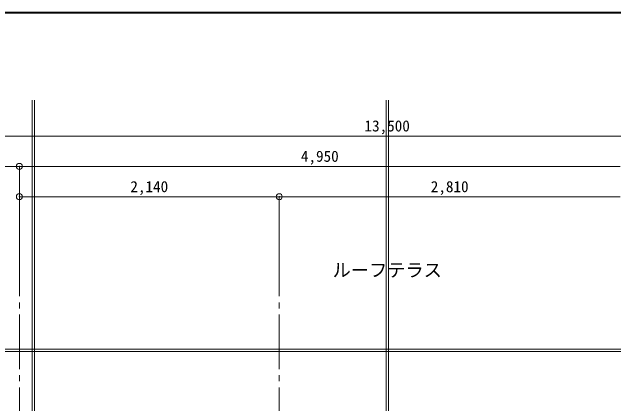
# Model space of a CAD drawing. Units: millimetres at full size, sheet at 1:50. Extents: x -9674 to 9699, y -6794 to 6791.
# Drawn here: x -3093 to 1866, y 3564 to 6791 of the extents above; entities that cross this region are included whole.
import ezdxf
from ezdxf.enums import TextEntityAlignment as Align

# ---------------------------------------------------------------- set-up
doc = ezdxf.new("R2010")
doc.units = ezdxf.units.MM
doc.header["$LTSCALE"] = 50
doc.header["$PDMODE"] = 32
doc.header["$PDSIZE"] = 50
doc.linetypes.add('CHAIN2', pattern=[12, 9, -1, 1, -1])
for name, color, linetype, lineweight in [('0-0_図面枠', 7, 'Continuous', 9), ('1-0_芯', 134, 'CHAIN2', 9), ('1-6_ﾊﾞﾙｺﾆｰ・階段', 134, 'Continuous', 9), ('1-B_寸法', 134, 'Continuous', 9)]:
    doc.layers.add(name, color=color, linetype=linetype, lineweight=lineweight)
doc.layers.add('1-A_文字', color=134, linetype='Continuous')
doc.styles.add('ＭＳ ゴシック', font='')
doc.styles.get('ＭＳ ゴシック').set_extended_font_data('MS Gothic')

msp = doc.modelspace()

# ---------------------------------------------------------------- linework, layer by layer
at = {"layer": '0-0_図面枠'}
for p, q in [((9697.16, 6789.66), (-9672.16, 6789.66)), ((9695.4, 6787.9), (-9670.4, 6787.9)), ((-9668.64, 6786.14), (9693.64, 6786.14)), ((9691.87, 6784.38), (-9666.87, 6784.38)), ((9690.11, 6782.61), (-9665.11, 6782.61)), ((9688.35, 6780.85), (-9663.35, 6780.85))]:
    msp.add_line(p, q, dxfattribs=at)
msp.add_lwpolyline([(9698.92, -6793.93), (9698.92, 6791.43), (-9673.92, 6791.43)], dxfattribs=at)
at = {"layer": '1-0_芯'}
for p, q in [((-3032.5, -3949.49), (-3032.5, 4520.51)), ((-892.5, -3949.49), (-892.5, 4520.51))]:
    msp.add_line(p, q, dxfattribs=at)
at = {"layer": '1-6_ﾊﾞﾙｺﾆｰ・階段'}
for p, q in [((-2928.5, 3495.51), (-2928.5, 6066.13)), ((-2908.5, 3495.51), (-2908.5, 6066.13)), ((-12.5, 3390.51), (-12.5, 6066.13)), ((7.5, 3390.51), (7.5, 6066.13)), ((-6242.5, 4015.51), (4889.5, 4015.51)), ((-6242.5, 3995.51), (4889.5, 3995.51))]:
    msp.add_line(p, q, dxfattribs=at)
at = {"layer": '1-B_寸法'}
for p, q in [((-6752.5, 5770.51), (6747.5, 5770.51)), ((-6752.5, 5520.51), (-3032.5, 5520.51)), ((-3032.5, 5520.51), (1917.5, 5520.51)), ((-3032.5, 5520.51), (-3032.5, 4520.51)), ((-3032.5, 5270.51), (-892.5, 5270.51)), ((-892.5, 5270.51), (1917.5, 5270.51)), ((-892.5, 5270.51), (-892.5, 4520.51))]:
    msp.add_line(p, q, dxfattribs=at)
for p in [(-3032.5, 5520.51), (-3032.5, 5270.51), (-892.5, 5270.51)]:
    msp.add_point(p, dxfattribs=at)

# ---------------------------------------------------------------- texts
at = {"layer": '1-A_文字', "style": 'ＭＳ ゴシック'}
msp.add_text('ルーフテラス', height=110, dxfattribs=at).set_placement((-452.5, 4578.57), align=Align.BOTTOM_LEFT)
at = {"layer": '1-B_寸法', "style": 'ＭＳ ゴシック'}
for s, p in [('13,500', (-190, 5780.51)), ('4,950', (-713.75, 5530.51)), ('2,140', (-2118.75, 5280.51)), ('2,810', (356.25, 5280.51))]:
    msp.add_text(s, height=91.64, dxfattribs=at).set_placement(p, align=Align.BOTTOM_LEFT)

doc.saveas('drawing.dxf')
